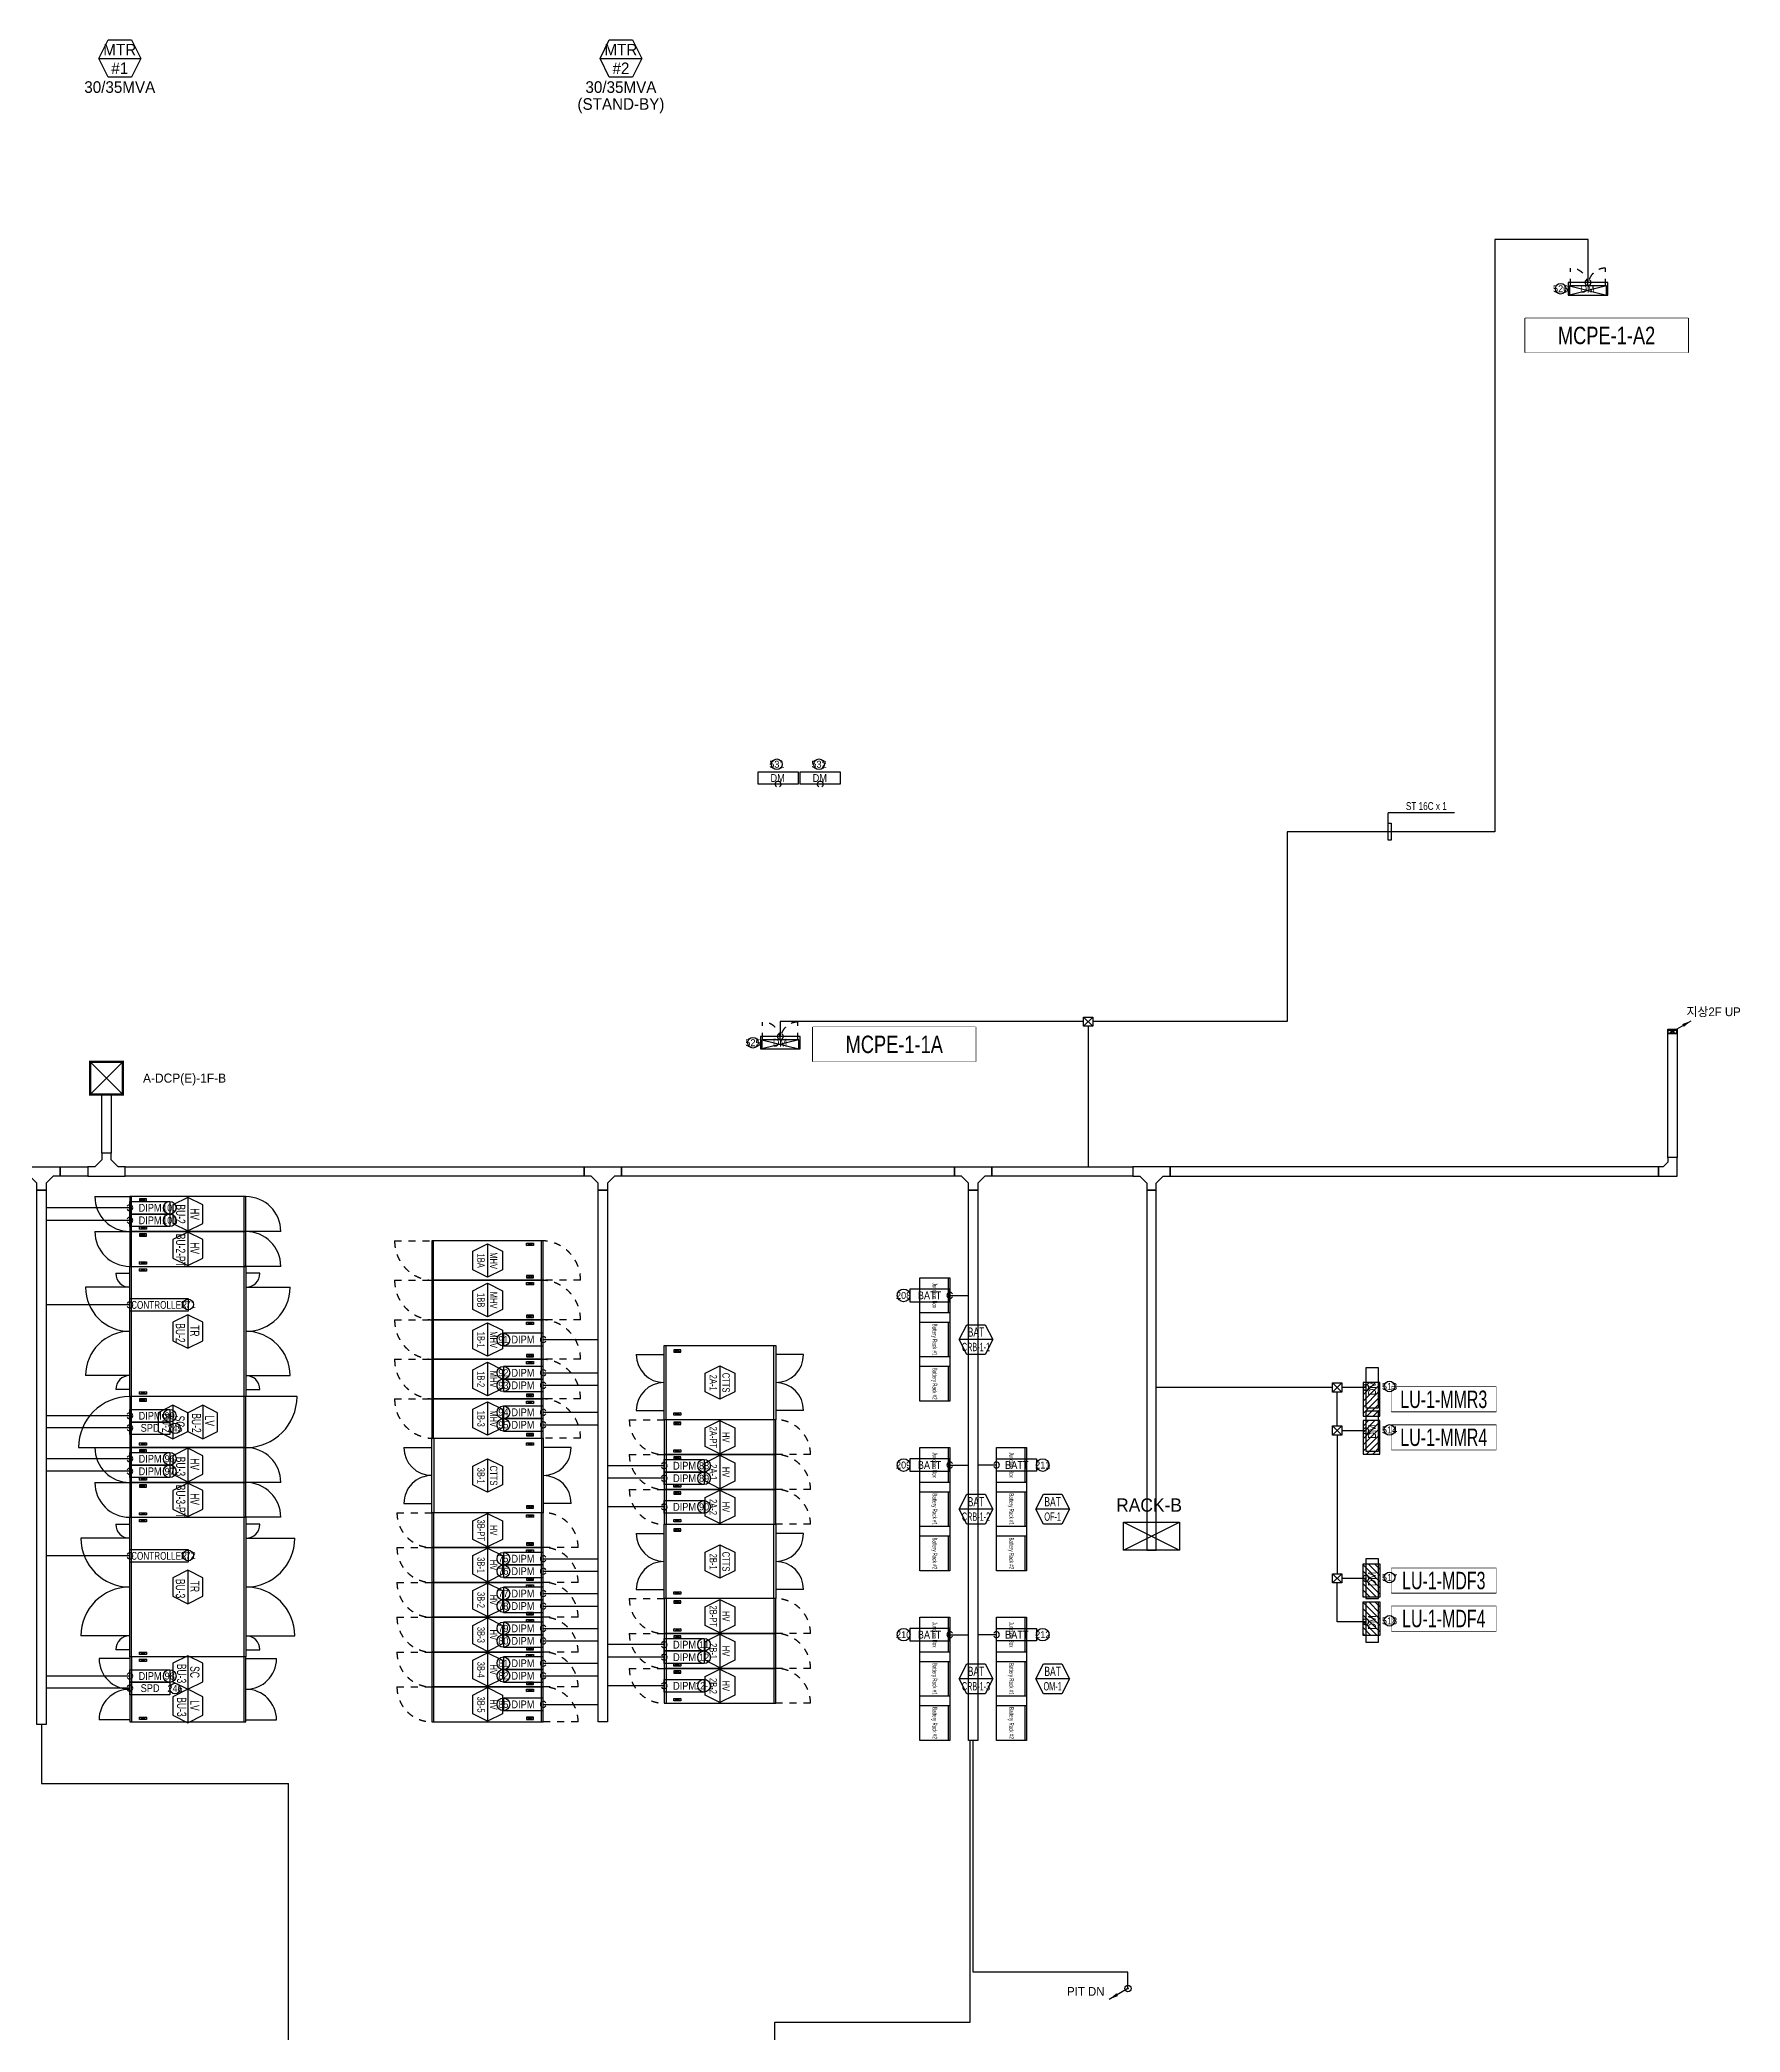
# Model space of a CAD drawing. Header units: millimetres. Extents: x 89450 to 753248, y -530175 to 1209785.
# Drawn here: x 313416 to 350004, y -324627 to -281760 of the extents above; entities that cross this region are included whole.
import ezdxf
from ezdxf.enums import TextEntityAlignment as Align

# ---------------------------------------------------------------- set-up
doc = ezdxf.new("R2010")
doc.units = ezdxf.units.MM
doc.header["$LTSCALE"] = 150
doc.linetypes.add('CONTINOUS', pattern=[0])
doc.linetypes.add('D1', pattern=[3, 1, -1, 1])
for name, color, linetype in [('------00 Switch Gear', 3, 'Continuous'), ('------00 Switch Gear_Number', 1, 'Continuous'), ('------01 Distribution Panel_UPS_Emgency', 232, 'Continuous'), ('------01 Motor Control Panel or Center', 4, 'Continuous'), ('-----29 Indicator', 1, 'Continuous'), ('-----99 EPMS CABLE DUCT', 4, 'Continuous'), ('-----99 EPMS CONDUIT', 4, 'Continuous'), ('-----99 EPMS DEVICE', 3, 'Continuous'), ('-----99 EPMS PNL', 6, 'Continuous'), ('-----99 EPMS SERVER', 3, 'Continuous')]:
    doc.layers.add(name, color=color, linetype=linetype)
doc.layers.add('NOPLOT', color=191, linetype='Continuous', plot=False)
doc.styles.add('ELEC', font='')
doc.styles.get('ELEC').set_extended_font_data('Dotum')

# ---------------------------------------------------------------- blocks, each defined once
blk = doc.blocks.new('A02')
h = blk.add_hatch()
h.set_pattern_fill('ANSI31', color=161, scale=25, style=0)
h.set_pattern_definition([(45, (-2000, -19200), (-56.1266, 56.1266), [])])
h.paths.add_polyline_path([(-300, 300), (-300, 0), (300, 0), (300, 300)])
at = {"color": 161}
blk.add_lwpolyline([(300, 0), (-300, 0), (-300, 300), (300, 300)], close=True, dxfattribs=at)
blk = doc.blocks.new('MCP_EQUIPMENT-2')
at = {"color": 161}
for p, q in [((200, 400), (0, -400)), ((200, -400), (0, 400))]:
    blk.add_line(p, q, dxfattribs=at)
at = {"color": 161, "linetype": 'D1'}
for p, q in [((200, 380), (580, 380)), ((200, -380), (580, -380))]:
    blk.add_line(p, q, dxfattribs=at)
at = {"color": 161}
blk.add_lwpolyline([(200, 400), (0, 400), (0, -400), (200, -400)], close=True, dxfattribs=at)
at = {"color": 161, "linetype": 'D1'}
for centre, start, end in [((200, 380), 270, 0), ((200, -380), 0, 90)]:
    blk.add_arc(centre, 380, start, end, dxfattribs=at)
blk = doc.blocks.new('A$C2e8f9a8b')
at = {"color": 0}
blk.add_line((30, 750), (30, 0), dxfattribs=at)
blk.add_lwpolyline([(650, 0), (0, 0), (0, 750), (650, 750)], close=True, dxfattribs=at)
blk = doc.blocks.new('1600X2400')
at = {"layer": '------00 Switch Gear', "color": 161, "linetype": 'Continuous'}
for p, q in [((-2360, 855), (-2360, 1600)), ((-42, 0), (-42, 1600)), ((-2360, 0), (-2360, 855))]:
    blk.add_line(p, q, dxfattribs=at)
at = {"layer": '------00 Switch Gear', "color": 161, "linetype": 'D1'}
for p, q in [((-2040, 1505), (-2190, 1455)), ((-2040, 1455), (-2190, 1505)), ((-2040, 95), (-2190, 145)), ((-2040, 145), (-2190, 95))]:
    blk.add_line(p, q, dxfattribs=at)
at = {"layer": '------00 Switch Gear', "color": 161}
blk.add_lwpolyline([(0, 1600), (0, 0), (-2400, 0), (-2400, 1600)], close=True, dxfattribs=at)
at = {"layer": '------00 Switch Gear', "color": 161, "linetype": 'D1'}
for points in [[(-2190, 1505), (-2190, 1455), (-2040, 1455), (-2040, 1505)], [(-2190, 95), (-2190, 145), (-2040, 145), (-2040, 95)]]:
    blk.add_lwpolyline(points, close=True, dxfattribs=at)
at = {"layer": 'NOPLOT', "color": 161, "linetype": 'ByBlock'}
for p, q in [((-3000, 1400), (-2400, 1400)), ((600, 1400), (0, 1400)), ((-3000, 200), (-2400, 200)), ((600, 200), (0, 200))]:
    blk.add_line(p, q, dxfattribs=at)
for centre, start, end in [((-2400, 1400), 180, 270), ((0, 1400), 270, 0), ((-2400, 200), 90, 180), ((0, 200), 0, 90)]:
    blk.add_arc(centre, 600, start, end, dxfattribs=at)
blk = doc.blocks.new('750X2400')
at = {"layer": '------00 Switch Gear', "color": 161}
for p, q in [((-2360, 750), (-2360, 0)), ((-42, 750), (-42, 0))]:
    blk.add_line(p, q, dxfattribs=at)
at = {"layer": '------00 Switch Gear', "color": 161, "linetype": 'D1'}
for p, q in [((-2040, 700), (-2190, 650)), ((-2040, 650), (-2190, 700)), ((-2040, 50), (-2190, 100)), ((-2040, 100), (-2190, 50))]:
    blk.add_line(p, q, dxfattribs=at)
at = {"layer": '------00 Switch Gear', "color": 161}
blk.add_lwpolyline([(-2400, 750), (-2400, 0), (0, 0), (0, 750)], close=True, dxfattribs=at)
at = {"layer": '------00 Switch Gear', "color": 161, "linetype": 'D1'}
for points in [[(-2190, 700), (-2190, 650), (-2040, 650), (-2040, 700)], [(-2190, 50), (-2190, 100), (-2040, 100), (-2040, 50)]]:
    blk.add_lwpolyline(points, close=True, dxfattribs=at)
at = {"layer": 'NOPLOT', "color": 161, "linetype": 'D1'}
for p, q in [((-3150, 750), (-2400, 750)), ((750, 0), (0, 0))]:
    blk.add_line(p, q, dxfattribs=at)
for centre, start, end in [((-2400, 750), 180, 270), ((0, 0), 0, 90)]:
    blk.add_arc(centre, 750, start, end, dxfattribs=at)
blk = doc.blocks.new('850X2400')
at = {"layer": '------00 Switch Gear', "color": 161}
for p, q in [((-2360, 850), (-2360, 0)), ((-40, 850), (-40, 0))]:
    blk.add_line(p, q, dxfattribs=at)
at = {"layer": '------00 Switch Gear', "color": 161, "linetype": 'D1'}
for p, q in [((-2040, 800), (-2190, 750)), ((-2040, 750), (-2190, 800)), ((-2040, 50), (-2190, 100)), ((-2040, 100), (-2190, 50))]:
    blk.add_line(p, q, dxfattribs=at)
at = {"layer": '------00 Switch Gear', "color": 161}
blk.add_lwpolyline([(-2400, 850), (-2400, 0), (0, 0), (0, 850)], close=True, dxfattribs=at)
at = {"layer": '------00 Switch Gear', "color": 161, "linetype": 'D1'}
for points in [[(-2190, 800), (-2190, 750), (-2040, 750), (-2040, 800)], [(-2190, 50), (-2190, 100), (-2040, 100), (-2040, 50)]]:
    blk.add_lwpolyline(points, close=True, dxfattribs=at)
at = {"layer": 'NOPLOT', "color": 161, "linetype": 'D1'}
for p, q in [((-3200, 850), (-2400, 850)), ((800, 0), (0, 0))]:
    blk.add_line(p, q, dxfattribs=at)
for centre, start, end in [((-2356, 843), 179.5156, 267.013), ((-44, 7), 359.5156, 87.013)]:
    blk.add_arc(centre, 844, start, end, dxfattribs=at)
blk = doc.blocks.new('750X2500')
at = {"layer": '------00 Switch Gear', "color": 161}
for p, q in [((-3250, 750), (-2458, 750)), ((-2460, 750), (-2460, 0)), ((-210, 700), (-360, 650)), ((-360, 700), (-210, 650)), ((-40, 750), (-40, 0)), ((-210, 50), (-360, 100)), ((-360, 50), (-210, 100)), ((750, 0), (-42, 0))]:
    blk.add_line(p, q, dxfattribs=at)
for points in [[(-2500, 750), (-2500, 0), (0, 0), (0, 750)], [(-360, 700), (-210, 700), (-210, 650), (-360, 650)], [(-360, 50), (-210, 50), (-210, 100), (-360, 100)]]:
    blk.add_lwpolyline(points, close=True, dxfattribs=at)
for centre, start, end in [((-2500, 750), 180, 270), ((0, 0), 0, 90)]:
    blk.add_arc(centre, 750, start, end, dxfattribs=at)
blk = doc.blocks.new('1400X2500')
at = {"layer": '------00 Switch Gear', "color": 161}
for p, q in [((-2500, 1360, 0), (-3160, 1360, 0)), ((-2458, 0, 0), (-2458, 1400, 0)), ((-360, 1350, 0), (-210, 1300, 0)), ((-360, 1300, 0), (-210, 1350, 0)), ((-40, 0), (-40, 1400)), ((0, 1360, 0), (660, 1360, 0)), ((-2500, 40, 0), (-3160, 40, 0)), ((-360, 100, 0), (-210, 50, 0)), ((-360, 50, 0), (-210, 100, 0)), ((0, 40, 0), (660, 40, 0))]:
    blk.add_line(p, q, dxfattribs=at)
for points in [[(0, 0), (0, 1400), (-2500, 1400), (-2500, 0)], [(-210, 1350), (-210, 1300), (-360, 1300), (-360, 1350)], [(-210, 100), (-210, 50), (-360, 50), (-360, 100)]]:
    blk.add_lwpolyline(points, close=True, dxfattribs=at)
for centre, start, end in [((-2500, 1360, 0), 180, 270), ((0, 1360, 0), 270, 0), ((-2500, 40, 0), 90, 180), ((0, 40, 0), 0, 90)]:
    blk.add_arc(centre, 660, start, end, dxfattribs=at)
blk = doc.blocks.new('1100X2500')
at = {"layer": '------00 Switch Gear', "color": 161}
for p, q in [((-2460, 1100), (-2460, 0)), ((-210, 1050), (-360, 1000)), ((-360, 1050), (-210, 1000)), ((1100, 1100), (-42, 1100)), ((-40, 1100), (-40, 0)), ((-3600, 0), (-2458, 0)), ((-210, 50), (-360, 100)), ((-360, 50), (-210, 100))]:
    blk.add_line(p, q, dxfattribs=at)
at = {"layer": '------00 Switch Gear', "color": 161, "elevation": 0}
for points in [[(-2500, 1100), (-2500, 0), (0, 0), (0, 1100)], [(-360, 1050), (-210, 1050), (-210, 1000), (-360, 1000)], [(-360, 50), (-210, 50), (-210, 100), (-360, 100)]]:
    blk.add_lwpolyline(points, close=True, dxfattribs=at)
at = {"layer": '------00 Switch Gear', "color": 161}
for centre, start, end in [((-2500, 0), 90, 180), ((0, 1100), 270, 0)]:
    blk.add_arc(centre, 1100, start, end, dxfattribs=at)
blk = doc.blocks.new('zw$32E')
for p, q in [((100, 0), (0, 0)), ((0, 0), (0, -400)), ((100, -75), (100, 0)), ((175, -150), (100, -75)), ((250, -150), (175, -150)), ((250, -250), (250, -150)), ((0, -400), (100, -400)), ((100, -325), (175, -250)), ((100, -400), (100, -325)), ((175, -250), (250, -250))]:
    blk.add_line(p, q)

msp = doc.modelspace()

# ---------------------------------------------------------------- linework, layer by layer
at = {"layer": '------00 Switch Gear', "color": 161}
for p, q in [((315390, -310950, 0), (315390, -308150, 0)), ((315710, -308250, 0), (315560, -308200, 0)), ((315710, -308200, 0), (315560, -308250, 0)), ((317810, -310950, 0), (317810, -308150, 0)), ((315350, -308600, 0), (314400, -308600, 0)), ((315050, -308300, 0), (315350, -308300, 0)), ((318150, -308300, 0), (317850, -308300, 0)), ((317850, -308600, 0), (318800, -308600, 0)), ((315350, -310500, 0), (314400, -310500, 0)), ((317850, -310500, 0), (318800, -310500, 0)), ((315350, -310800, 0), (315050, -310800, 0)), ((315710, -310900, 0), (315560, -310850, 0)), ((315710, -310850, 0), (315560, -310900, 0)), ((317850, -310800, 0), (318150, -310800, 0)), ((315050, -313700), (315350, -313700)), ((315390, -316550), (315390, -313550)), ((315710, -313650), (315560, -313600)), ((315710, -313600), (315560, -313650)), ((317810, -316550), (317810, -313550)), ((318150, -313700), (317850, -313700)), ((315350, -314000), (314300, -314000)), ((317850, -314000), (318900, -314000)), ((321850, -315450), (321850, -317950)), ((315350, -316100), (314300, -316100)), ((317850, -316100), (318900, -316100)), ((315350, -316400), (315050, -316400)), ((315710, -316500), (315560, -316450)), ((315710, -316450), (315560, -316500)), ((317850, -316400), (318150, -316400))]:
    msp.add_line(p, q, dxfattribs=at)
at = {"layer": '------00 Switch Gear', "color": 161, "elevation": 0}
for points in [[(315350, -310950), (315350, -308150), (317850, -308150), (317850, -310950)], [(315560, -308250), (315560, -308200), (315710, -308200), (315710, -308250)], [(315560, -310900), (315560, -310850), (315710, -310850), (315710, -310900)], [(315350, -316550), (315350, -313550), (317850, -313550), (317850, -316550)], [(315560, -313650), (315560, -313600), (315710, -313600), (315710, -313650)], [(315560, -316500), (315560, -316450), (315710, -316450), (315710, -316500)]]:
    msp.add_lwpolyline(points, close=True, dxfattribs=at)
at = {"layer": '------00 Switch Gear', "elevation": 0}
for points in [[(332350, -308400), (333000, -308400), (333000, -311050), (332350, -311050)], [(334000, -312050), (334650, -312050), (334650, -314700), (334000, -314700)], [(334000, -315700), (334650, -315700), (334650, -318350), (334000, -318350)]]:
    msp.add_lwpolyline(points, close=True, dxfattribs=at)
at = {"layer": '------00 Switch Gear'}
for points in [[(332350, -312050), (333000, -312050), (333000, -314700), (332350, -314700)], [(332350, -315700), (333000, -315700), (333000, -318350), (332350, -318350)]]:
    msp.add_lwpolyline(points, close=True, dxfattribs=at)
at = {"layer": '------00 Switch Gear', "color": 161}
for centre, radius, start, end in [((315350, -308600, 0), 950, 180, 270), ((315350, -308300, 0), 300, 180, 270), ((317850, -308300, 0), 300, 270, 0), ((317850, -308600, 0), 950, 270, 0), ((315350, -310500, 0), 950, 90, 180), ((317850, -310500, 0), 950, 0, 90), ((315350, -310800, 0), 300, 90, 180), ((317850, -310800, 0), 300, 0, 90), ((315350, -313700), 300, 180, 270), ((317850, -313700), 300, 270, 0), ((315350, -314000), 1050, 180, 270), ((317850, -314000), 1050, 270, 0), ((315350, -316100), 1050, 90, 180), ((317850, -316100), 1050, 0, 90), ((315350, -316400), 300, 90, 180), ((317850, -316400), 300, 0, 90)]:
    msp.add_arc(centre, radius, start, end, dxfattribs=at)
at = {"layer": '------00 Switch Gear_Number', "color": 1, "lineweight": -2, "elevation": 0}
for points in [[(314686, -282160), (315586, -282160), (315387, -282560), (314886, -282560), (314686, -282160), (314886, -281760), (315387, -281760), (315586, -282160)], [(325470, -282160), (326370, -282160), (326170, -282560), (325669, -282560), (325470, -282160), (325669, -281760), (326170, -281760), (326370, -282160)], [(323050, -307665), (323050, -308385), (322730, -308225), (322730, -307825), (323050, -307665), (323370, -307825), (323370, -308225), (323050, -308385)], [(323050, -308515), (323050, -309235), (322730, -309075), (322730, -308675), (323050, -308515), (323370, -308675), (323370, -309075), (323050, -309235)], [(323050, -309365), (323050, -310085), (322730, -309925), (322730, -309525), (323050, -309365), (323370, -309525), (323370, -309925), (323050, -310085)], [(323050, -310215), (323050, -310935), (322730, -310775), (322730, -310375), (323050, -310215), (323370, -310375), (323370, -310775), (323050, -310935)], [(328050, -310290), (328050, -311010), (327730, -310850), (327730, -310450), (328050, -310290), (328370, -310450), (328370, -310850), (328050, -311010)], [(323050, -311065), (323050, -311785), (322730, -311625), (322730, -311225), (323050, -311065), (323370, -311225), (323370, -311625), (323050, -311785)], [(328050, -311465), (328050, -312185), (327730, -312025), (327730, -311625), (328050, -311465), (328370, -311625), (328370, -312025), (328050, -312185)], [(323050, -312290), (323050, -313010), (322730, -312850), (322730, -312450), (323050, -312290), (323370, -312450), (323370, -312850), (323050, -313010)], [(328050, -312215), (328050, -312935), (327730, -312775), (327730, -312375), (328050, -312215), (328370, -312375), (328370, -312775), (328050, -312935)], [(328050, -312965), (328050, -313685), (327730, -313525), (327730, -313125), (328050, -312965), (328370, -313125), (328370, -313525), (328050, -313685)], [(323050, -313465), (323050, -314185), (322730, -314025), (322730, -313625), (323050, -313465), (323370, -313625), (323370, -314025), (323050, -314185)], [(323050, -314215), (323050, -314935), (322730, -314775), (322730, -314375), (323050, -314215), (323370, -314375), (323370, -314775), (323050, -314935)], [(328050, -314140), (328050, -314860), (327730, -314700), (327730, -314300), (328050, -314140), (328370, -314300), (328370, -314700), (328050, -314860)], [(323050, -314965), (323050, -315685), (322730, -315525), (322730, -315125), (323050, -314965), (323370, -315125), (323370, -315525), (323050, -315685)], [(328050, -315315), (328050, -316035), (327730, -315875), (327730, -315475), (328050, -315315), (328370, -315475), (328370, -315875), (328050, -316035)], [(323050, -315715), (323050, -316435), (322730, -316275), (322730, -315875), (323050, -315715), (323370, -315875), (323370, -316275), (323050, -316435)], [(328050, -316065), (328050, -316785), (327730, -316625), (327730, -316225), (328050, -316065), (328370, -316225), (328370, -316625), (328050, -316785)], [(323050, -316465), (323050, -317185), (322730, -317025), (322730, -316625), (323050, -316465), (323370, -316625), (323370, -317025), (323050, -317185)], [(323050, -317215), (323050, -317935), (322730, -317775), (322730, -317375), (323050, -317215), (323370, -317375), (323370, -317775), (323050, -317935)], [(328050, -316815), (328050, -317535), (327730, -317375), (327730, -316975), (328050, -316815), (328370, -316975), (328370, -317375), (328050, -317535)]]:
    msp.add_lwpolyline(points, dxfattribs=at)
at = {"layer": '------00 Switch Gear_Number', "color": 1, "elevation": 0}
for points in [[(316600, -306665), (316600, -307385), (316920, -307225), (316920, -306825), (316600, -306665), (316280, -306825), (316280, -307225), (316600, -307385)], [(316600, -307415), (316600, -308135), (316920, -307975), (316920, -307575), (316600, -307415), (316280, -307575), (316280, -307975), (316600, -308135)], [(316600, -309190), (316600, -309910), (316920, -309750), (316920, -309350), (316600, -309190), (316280, -309350), (316280, -309750), (316600, -309910)], [(316280, -311140), (316280, -311860), (316600, -311700), (316600, -311300), (316280, -311140), (315960, -311300), (315960, -311700), (316280, -311860)], [(316920, -311140), (316920, -311860), (317240, -311700), (317240, -311300), (316920, -311140), (316600, -311300), (316600, -311700), (316920, -311860)], [(316600, -312065), (316600, -312785), (316920, -312625), (316920, -312225), (316600, -312065), (316280, -312225), (316280, -312625), (316600, -312785)], [(316600, -312815), (316600, -313535), (316920, -313375), (316920, -312975), (316600, -312815), (316280, -312975), (316280, -313375), (316600, -313535)], [(316600, -314690), (316600, -315410), (316920, -315250), (316920, -314850), (316600, -314690), (316280, -314850), (316280, -315250), (316600, -315410)], [(316600, -316530), (316600, -317250), (316920, -317090), (316920, -316690), (316600, -316530), (316280, -316690), (316280, -317090), (316600, -317250)], [(316600, -317250), (316600, -317970), (316920, -317810), (316920, -317410), (316600, -317250), (316280, -317410), (316280, -317810), (316600, -317970)]]:
    msp.add_lwpolyline(points, dxfattribs=at)
at = {"layer": '------00 Switch Gear_Number', "elevation": 0}
for points in [[(333920, -309725), (333200, -309725), (333360, -309405), (333760, -309405), (333920, -309725), (333760, -310045), (333360, -310045), (333200, -309725)], [(335570, -313375), (334850, -313375), (335010, -313055), (335410, -313055), (335570, -313375), (335410, -313695), (335010, -313695), (334850, -313375)], [(335570, -317025), (334850, -317025), (335010, -316705), (335410, -316705), (335570, -317025), (335410, -317345), (335010, -317345), (334850, -317025)]]:
    msp.add_lwpolyline(points, dxfattribs=at)
at = {"layer": '------00 Switch Gear_Number'}
for points in [[(333920, -313375), (333200, -313375), (333360, -313055), (333760, -313055), (333920, -313375), (333760, -313695), (333360, -313695), (333200, -313375)], [(333920, -317025), (333200, -317025), (333360, -316705), (333760, -316705), (333920, -317025), (333760, -317345), (333360, -317345), (333200, -317025)]]:
    msp.add_lwpolyline(points, dxfattribs=at)
at = {"layer": '------01 Distribution Panel_UPS_Emgency', "color": 1, "elevation": 0}
for points in [[(342500, -311273), (344755, -311273), (344755, -310748), (342500, -310748)], [(342500, -312093), (344755, -312093), (344755, -311568), (342500, -311568)], [(342500, -315173), (344755, -315173), (344755, -314648), (342500, -314648)], [(342500, -315993), (344755, -315993), (344755, -315468), (342500, -315468)]]:
    msp.add_lwpolyline(points, close=True, dxfattribs=at)
at = {"layer": '------01 Motor Control Panel or Center', "linetype": 'CONTINOUS', "elevation": 0}
for points in [[(348882, -287750), (348882, -288490), (345378, -288490), (345378, -287750)], [(333553, -303003), (333553, -303743), (330050, -303743), (330050, -303003)]]:
    msp.add_lwpolyline(points, close=True, dxfattribs=at)
at = {"layer": '-----29 Indicator'}
for centre, radius in [((346141, -287115), 114), ((329275, -297347), 114), ((330183, -297347), 114), ((328761, -303338), 114), ((316210, -306890, 0), 136), ((316210, -307160, 0), 136), ((332003, -308775), 136), ((316607, -308971, 0), 114), ((323390, -309725), 136), ((323390, -310440), 136), ((323390, -310710), 136), ((323390, -311290), 136), ((316210, -311365, 0), 136), ((316324, -311635, 0), 114), ((323390, -311560), 136), ((316210, -312290, 0), 136), ((316210, -312560, 0), 136), ((327710, -312440), 136), ((332003, -312425), 136), ((334997, -312425), 136), ((327710, -312710), 136), ((327710, -313325), 136), ((316607, -314371, 0), 114), ((323390, -314440), 136), ((323390, -314710), 136), ((323390, -315190), 136), ((323390, -315460), 136), ((323390, -315940), 136), ((323390, -316210), 136), ((327710, -316290), 136), ((332003, -316075), 136), ((334997, -316075), 136), ((323390, -316690), 136), ((327710, -316560), 136), ((316210, -316965), 136), ((316324, -317235), 114), ((323390, -316960), 136), ((327710, -317175), 136), ((323390, -317575), 136)]:
    msp.add_circle(centre, radius, dxfattribs=at)
at = {"layer": '-----99 EPMS CABLE DUCT'}
for p, q in [((348455, -303060), (348635, -303140)), ((348455, -303140), (348635, -303060)), ((348545, -303100), (348951, -302866)), ((341230, -310755), (337437, -310755)), ((341329, -311582), (341330, -310855)), ((341330, -311782), (341330, -314763)), ((341329, -315797), (341330, -314963)), ((336831, -323687), (336425, -323922))]:
    msp.add_line(p, q, dxfattribs=at)
for points in [[(348445, -303050), (348645, -303050), (348645, -305811), (348445, -305811)], [(348445, -303050), (348645, -303050), (348645, -303150), (348445, -303150)], [(348455, -303060), (348635, -303060), (348635, -303140), (348455, -303140)]]:
    msp.add_lwpolyline(points, close=True, dxfattribs=at)
msp.add_lwpolyline([(348951, -302866, 0, 70, 0), (348775, -302967, 40, 40, 0)], format="xyseb", dxfattribs=at)
at = {"layer": '-----99 EPMS CABLE DUCT', "elevation": 0}
for points in [[(314750, -304450), (314950, -304450), (314950, -305711), (314750, -305711)], [(313850, -306011), (314450, -306011), (314450, -306211), (313850, -306211)], [(315250, -306011), (325130, -306011), (325130, -306211), (315250, -306211)], [(325930, -306011), (333100, -306011), (333100, -306211), (325930, -306211)], [(333900, -306011), (336937, -306011), (336937, -306211), (333900, -306211)], [(348245, -306011), (337737, -306011), (337737, -306211), (348245, -306211)], [(313350, -306511), (313550, -306511), (313550, -318011), (313350, -318011)], [(325630, -317950), (325430, -317950), (325430, -306511), (325630, -306511)], [(333600, -318350), (333400, -318350), (333400, -306511), (333600, -306511)], [(337237, -314256), (337437, -314256), (337437, -306511), (337237, -306511)]]:
    msp.add_lwpolyline(points, close=True, dxfattribs=at)
for points in [[(348245, -306011), (348245, -306211), (348645, -306211), (348645, -305811), (348445, -305811), (348445, -305911), (348345, -306011), (348245, -306011)], [(328873, -344107), (324711, -344107), (324711, -330867), (329230, -330867), (329230, -324410), (333436, -324410), (333436, -318350)]]:
    msp.add_lwpolyline(points, dxfattribs=at)
msp.add_lwpolyline([(336425, -323922, 0, 70, 0), (336601, -323820, 40, 40, 0)], format="xyseb", dxfattribs=at)
at = {"layer": '-----99 EPMS CABLE DUCT'}
for centre in [(348545, -303100), (336831, -323687)]:
    msp.add_circle(centre, 10, dxfattribs=at)
at = {"layer": '-----99 EPMS CONDUIT'}
for p, q in [((342432, -298979), (342432, -298389)), ((343860, -298389), (342432, -298389)), ((336076, -302785), (335876, -302985)), ((335876, -302785), (336076, -302985)), ((335976, -302985), (335976, -306011)), ((315350, -306890, 0), (313550, -306890, 0)), ((315350, -307160, 0), (313550, -307160, 0)), ((315350, -308979, 0), (313550, -308979, 0)), ((333000, -308775), (333400, -308775)), ((324250, -309725), (325430, -309725)), ((324250, -310440), (325430, -310440)), ((324250, -310710), (325430, -310710)), ((341430, -310655), (341230, -310855)), ((341230, -310655), (341430, -310855)), ((315350, -311365, 0), (313550, -311365, 0)), ((315350, -311626, 0), (313550, -311626, 0)), ((324250, -311290), (325430, -311290)), ((324250, -311560), (325430, -311560)), ((341430, -311582), (341230, -311782)), ((341230, -311582), (341430, -311782)), ((315350, -312290, 0), (313550, -312290, 0)), ((326850, -312440), (325630, -312440)), ((333000, -312425), (333400, -312425)), ((334000, -312425), (333600, -312425)), ((315350, -312560, 0), (313550, -312560, 0)), ((326850, -312710), (325630, -312710)), ((326850, -313325), (325630, -313325)), ((315350, -314379), (313550, -314379, 0)), ((324250, -314440), (325430, -314440)), ((324250, -314710), (325430, -314710)), ((341430, -314763), (341230, -314963)), ((341230, -314763), (341430, -314963)), ((324250, -315190), (325430, -315190)), ((324250, -315460), (325430, -315460)), ((324250, -315940), (325430, -315940)), ((324250, -316210), (325430, -316210)), ((326850, -316290), (325630, -316290)), ((333000, -316075), (333400, -316075)), ((334000, -316075), (333600, -316075)), ((324250, -316690), (325430, -316690)), ((326850, -316560), (325630, -316560)), ((315350, -316965), (313550, -316965)), ((324250, -316960), (325430, -316960)), ((326850, -317175), (325630, -317175)), ((315350, -317226), (313550, -317226)), ((324250, -317575), (325430, -317575)), ((313450, -318011), (313450, -319279)), ((313450, -319279), (318765, -319279)), ((318765, -331148), (318765, -319279))]:
    msp.add_line(p, q, dxfattribs=at)
at = {"layer": '-----99 EPMS CONDUIT', "elevation": 0}
for points in [[(342432, -298979), (342432, -298616), (342492, -298616), (342492, -298979)], [(335876, -302785), (336076, -302785), (336076, -302985), (335876, -302985)], [(341230, -310655), (341430, -310655), (341430, -310855), (341230, -310855)], [(341230, -311582), (341430, -311582), (341430, -311782), (341230, -311782)], [(341230, -314763), (341430, -314763), (341430, -314963), (341230, -314963)]]:
    msp.add_lwpolyline(points, close=True, dxfattribs=at)
msp.add_lwpolyline([(336831, -323687), (336831, -323337), (333500, -323337), (333500, -318350)], dxfattribs=at)
at = {"layer": '-----99 EPMS CONDUIT'}
for points in [[(341949, -310755, 0), (341430, -310755, 0)], [(341949, -311690, 0), (341430, -311689, 0)], [(341949, -314864, 0), (341430, -314863, 0)], [(341949, -315798, 0), (341329, -315797, 0)]]:
    msp.add_polyline3d(points, dxfattribs=at)
msp.add_circle((336831, -323687), 69.6, dxfattribs=at)
for centre, start, end in [((346730, -286980), 120, 60), ((329302, -297778), 300, 240), ((330210, -297778), 300, 240), ((329350, -303203), 120, 60), ((315350, -306890, 0), 210, 150), ((315350, -307160, 0), 210, 150), ((315350, -308979, 0), 210, 150), ((333000, -308775), 30, 330), ((324250, -309725), 30, 330), ((324250, -310440), 30, 330), ((324250, -310710), 30, 330), ((341949, -310755), 210, 150), ((315350, -311365, 0), 210, 150), ((315350, -311626, 0), 210, 150), ((324250, -311290), 30, 330), ((324250, -311560), 30, 330), ((341949, -311690), 210, 150), ((315350, -312290, 0), 210, 150), ((315350, -312560, 0), 210, 150), ((326850, -312440), 210, 150), ((333000, -312425), 30, 330), ((334000, -312425), 210, 150), ((326850, -312710), 210, 150), ((326850, -313325), 210, 150), ((315350, -314379), 210, 150), ((324250, -314440), 30, 330), ((324250, -314710), 30, 330), ((341949, -314864), 210, 150), ((324250, -315190), 30, 330), ((324250, -315460), 30, 330), ((324250, -315940), 30, 330), ((341949, -315798), 210, 150), ((324250, -316210), 30, 330), ((326850, -316290), 210, 150), ((333000, -316075), 30, 330), ((334000, -316075), 210, 150), ((324250, -316690), 30, 330), ((326850, -316560), 210, 150), ((315350, -316965), 210, 150), ((315350, -317226), 210, 150), ((324250, -316960), 30, 330), ((326850, -317175), 210, 150), ((324250, -317575), 30, 330)]:
    msp.add_arc(centre, 63.8, start, end, dxfattribs=at)
at = {"layer": '-----99 EPMS DEVICE', "color": 2, "elevation": 0}
for points in [[(347160, -286980), (346300, -286980), (346300, -287250), (347160, -287250)], [(329780, -303203), (328920, -303203), (328920, -303473), (329780, -303473)], [(341949, -310332), (341949, -311192), (342219, -311192), (342219, -310332)], [(341949, -311266), (341949, -312126), (342219, -312126), (342219, -311266)], [(341949, -314440), (341949, -315300), (342219, -315300), (342219, -314440)], [(341949, -315374), (341949, -316234), (342219, -316234), (342219, -315374)]]:
    msp.add_lwpolyline(points, close=True, dxfattribs=at)
at = {"layer": '-----99 EPMS DEVICE', "color": 2}
for points in [[(329732, -297778), (328872, -297778), (328872, -297508), (329732, -297508)], [(330640, -297778), (329780, -297778), (329780, -297508), (330640, -297508)]]:
    msp.add_lwpolyline(points, close=True, dxfattribs=at)
at = {"layer": '-----99 EPMS DEVICE', "elevation": 0}
for points in [[(315350, -306755), (316210, -306755), (316210, -307025), (315350, -307025)], [(315350, -307025), (316210, -307025), (316210, -307295), (315350, -307295)], [(333000, -308640), (332140, -308640), (332140, -308910), (333000, -308910)], [(315350, -308844), (316610, -308844), (316610, -309114), (315350, -309114)], [(324250, -309590), (323390, -309590), (323390, -309860), (324250, -309860)], [(324250, -310305), (323390, -310305), (323390, -310575), (324250, -310575)], [(324250, -310575), (323390, -310575), (323390, -310845), (324250, -310845)], [(324250, -311155), (323390, -311155), (323390, -311425), (324250, -311425)], [(315350, -311230), (316210, -311230), (316210, -311500), (315350, -311500)], [(315350, -311500), (316210, -311500), (316210, -311770), (315350, -311770)], [(324250, -311425), (323390, -311425), (323390, -311695), (324250, -311695)], [(315350, -312155), (316210, -312155), (316210, -312425), (315350, -312425)], [(315350, -312425), (316210, -312425), (316210, -312695), (315350, -312695)], [(326850, -312305), (327710, -312305), (327710, -312575), (326850, -312575)], [(333000, -312290), (332140, -312290), (332140, -312560), (333000, -312560)], [(334000, -312290), (334860, -312290), (334860, -312560), (334000, -312560)], [(326850, -312575), (327710, -312575), (327710, -312845), (326850, -312845)], [(326850, -313190), (327710, -313190), (327710, -313460), (326850, -313460)], [(315350, -314244), (316610, -314244), (316610, -314514), (315350, -314514)], [(324250, -314305), (323390, -314305), (323390, -314575), (324250, -314575)], [(324250, -314575), (323390, -314575), (323390, -314845), (324250, -314845)], [(324250, -315055), (323390, -315055), (323390, -315325), (324250, -315325)], [(324250, -315325), (323390, -315325), (323390, -315595), (324250, -315595)], [(324250, -315805), (323390, -315805), (323390, -316075), (324250, -316075)], [(324250, -316075), (323390, -316075), (323390, -316345), (324250, -316345)], [(326850, -316155), (327710, -316155), (327710, -316425), (326850, -316425)], [(333000, -315940), (332140, -315940), (332140, -316210), (333000, -316210)], [(334000, -315940), (334860, -315940), (334860, -316210), (334000, -316210)], [(324250, -316555), (323390, -316555), (323390, -316825), (324250, -316825)], [(326850, -316425), (327710, -316425), (327710, -316695), (326850, -316695)], [(315350, -316830), (316210, -316830), (316210, -317100), (315350, -317100)], [(315350, -317100), (316210, -317100), (316210, -317370), (315350, -317370)], [(324250, -316825), (323390, -316825), (323390, -317095), (324250, -317095)], [(326850, -317040), (327710, -317040), (327710, -317310), (326850, -317310)], [(324250, -317440), (323390, -317440), (323390, -317710), (324250, -317710)]]:
    msp.add_lwpolyline(points, close=True, dxfattribs=at)
at = {"layer": '-----99 EPMS PNL'}
for p, q in [((314500, -303750), (315200, -304450)), ((314500, -304450), (315200, -303750))]:
    msp.add_line(p, q, dxfattribs=at)
at = {"layer": '-----99 EPMS PNL', "elevation": 0}
for points, const_width in [([(314500, -303750), (315200, -303750), (315200, -304450), (314500, -304450)], 50), ([(315445, -304281), (315445, -303920), (317615, -303920), (317615, -304281)], 1)]:
    msp.add_lwpolyline(points, close=True, dxfattribs=dict(at, const_width=const_width))
at = {"layer": '-----99 EPMS SERVER'}
for p, q in [((336737, -313656), (337937, -314256)), ((336737, -314256), (337937, -313656))]:
    msp.add_line(p, q, dxfattribs=at)
at = {"layer": '-----99 EPMS SERVER', "elevation": 0}
msp.add_lwpolyline([(337937, -313656), (337937, -314256), (336737, -314256), (336737, -313656)], close=True, dxfattribs=at)

# ---------------------------------------------------------------- block references
at = {"layer": '------00 Switch Gear', "color": 161, "rotation": 180}
for name, p in [('750X2500', (315350, -306650, 0)), ('750X2500', (315350, -307400, 0)), ('850X2400', (321850, -307600)), ('850X2400', (321850, -308450)), ('850X2400', (321850, -309300)), ('850X2400', (321850, -310150)), ('1100X2500', (315350, -310950, 0)), ('850X2400', (321850, -311000)), ('750X2500', (315350, -312050, 0)), ('1600X2400', (321850, -311850)), ('750X2500', (315350, -312800, 0)), ('750X2400', (321850, -313450)), ('750X2400', (321850, -314200)), ('750X2400', (321850, -314950)), ('750X2400', (321850, -315700)), ('1400X2500', (315350, -316550)), ('750X2400', (321850, -316450)), ('750X2400', (321850, -317200))]:
    msp.add_blockref(name, p, dxfattribs=at)
at = {"layer": '------00 Switch Gear', "rotation": 180}
for p in [(333000, -308400), (333000, -309350), (333000, -310300), (333000, -312050), (334650, -312050), (333000, -313000), (334650, -313000), (333000, -313950), (334650, -313950), (333000, -315700), (334650, -315700), (333000, -316650), (334650, -316650), (333000, -317600), (334650, -317600)]:
    msp.add_blockref('A$C2e8f9a8b', p, dxfattribs=at)
at = {"layer": '------00 Switch Gear', "color": 161}
for name, p in [('1600X2400', (329250, -311450)), ('750X2400', (329250, -312200)), ('750X2400', (329250, -312950)), ('750X2400', (329250, -313700)), ('1600X2400', (329250, -315300)), ('750X2400', (329250, -316050)), ('750X2400', (329250, -316800)), ('750X2400', (329250, -317550))]:
    msp.add_blockref(name, p, dxfattribs=at)
at = {"layer": '------01 Distribution Panel_UPS_Emgency', "yscale": 1.2, "zscale": 1.2}
for p, xscale, rotation in [((342250, -311010), -1.2, 90), ((342250, -311830), -1.2, 90), ((341890, -314910), 1.2, 270), ((341890, -315730), 1.2, 270)]:
    msp.add_blockref('A02', p, dxfattribs=dict(at, xscale=xscale, rotation=rotation))
at = {"layer": '------01 Motor Control Panel or Center', "rotation": 89.99999999999999}
for p in [(346730, -287250), (346730, -287250), (329350, -303473), (329350, -303473)]:
    msp.add_blockref('MCP_EQUIPMENT-2', p, dxfattribs=at)
at = {"layer": '-----99 EPMS CABLE DUCT', "yscale": 2, "zscale": 2}
for p, xscale, rotation in [((313050, -306011), -2, 89.99999999999977), ((314450, -306211), 2, 89.99999999999247), ((325130, -306011), -2, 89.99999999999977), ((333100, -306011), -2, 89.99999999999977), ((337737, -306011), 2, 269.9999999999999)]:
    msp.add_blockref('zw$32E', p, dxfattribs=dict(at, xscale=xscale, rotation=rotation))

# ---------------------------------------------------------------- texts
at = {"layer": '------00 Switch Gear', "style": 'ELEC', "width": 0.6}
for s, p in [('Junction Box', (332675, -308775)), ('Battery Rack #1', (332675, -309725)), ('Battery Rack #2', (332675, -310675)), ('Junction Box', (332675, -312425)), ('Junction Box', (334325, -312425)), ('Battery Rack #1', (332675, -313375)), ('Battery Rack #1', (334325, -313375)), ('Battery Rack #2', (332675, -314325)), ('Battery Rack #2', (334325, -314325)), ('Junction Box', (332675, -316075)), ('Junction Box', (334325, -316075)), ('Battery Rack #1', (332675, -317025)), ('Battery Rack #1', (334325, -317025)), ('Battery Rack #2', (332675, -317975)), ('Battery Rack #2', (334325, -317975))]:
    msp.add_text(s, height=100, rotation=270, dxfattribs=at).set_placement(p, align=Align.MIDDLE_CENTER)
at = {"layer": '------00 Switch Gear_Number', "color": 2, "lineweight": -2, "style": 'ELEC'}
for s, p in [('MTR', (315136, -281971)), ('MTR', (325920, -281971)), ('#1', (315136, -282371)), ('#2', (325920, -282371)), ('30/35MVA', (315136, -282771)), ('30/35MVA', (325920, -282771)), ('(STAND-BY)', (325920, -283171))]:
    msp.add_text(s, height=250, dxfattribs=at).set_placement(p, align=Align.MIDDLE)
at = {"layer": '------00 Switch Gear_Number', "color": 0, "style": 'ELEC', "width": 0.7}
for s, p in [('BU-2', (316448, -307025, 0)), ('HV', (316751, -307025, 0)), ('BU-2-PT', (316448, -307805, 0)), ('HV', (316751, -307758, 0)), ('BU-2', (316442, -309583, 0)), ('TR', (316751, -309538, 0)), ('BU-2', (316147, -311521, 0)), ('SC', (316431, -311489, 0)), ('BU-2', (316787, -311521, 0)), ('LV', (317071, -311474, 0)), ('BU-3', (316448, -312455, 0)), ('HV', (316751, -312408, 0)), ('BU-3-PT', (316448, -313205, 0)), ('HV', (316751, -313158, 0)), ('BU-3', (316442, -315083)), ('TR', (316751, -315038)), ('BU-3', (316467, -316911)), ('SC', (316751, -316879)), ('BU-3', (316467, -317631)), ('LV', (316751, -317599))]:
    msp.add_text(s, height=200, rotation=270, dxfattribs=at).set_placement(p, align=Align.MIDDLE_CENTER)
at = {"layer": '------00 Switch Gear_Number', "color": 7, "lineweight": -2, "style": 'ELEC', "width": 0.7}
for s, p in [('1BA', (322910, -308029)), ('MHV', (323182, -308027)), ('1BB', (322910, -308879)), ('MHV', (323182, -308877)), ('1B-1', (322910, -309729)), ('MHV', (323182, -309727)), ('1B-2', (322910, -310579)), ('MHV', (323182, -310577)), ('2A-1', (327910, -310654)), ('CTTS', (328182, -310652)), ('1B-3', (322910, -311429)), ('MHV', (323182, -311427)), ('2A-PT', (327910, -311829)), ('HV', (328182, -311827)), ('3B-1', (322910, -312654)), ('CTTS', (323182, -312652)), ('2A-1', (327910, -312579)), ('HV', (328182, -312577)), ('2A-2', (327910, -313329)), ('HV', (328182, -313327)), ('3B-PT', (322910, -313829)), ('HV', (323182, -313827)), ('3B-1', (322910, -314579)), ('HV', (323182, -314577)), ('2B-1', (327910, -314504)), ('CTTS', (328182, -314502)), ('3B-2', (322910, -315329)), ('HV', (323182, -315327)), ('2B-PT', (327910, -315679)), ('3B-3', (322910, -316079)), ('HV', (328182, -315677)), ('HV', (323182, -316077)), ('2B-1', (327910, -316429)), ('HV', (328182, -316427)), ('3B-4', (322910, -316829)), ('HV', (323182, -316827)), ('2B-2', (327910, -317179)), ('HV', (328182, -317177)), ('3B-5', (322910, -317579)), ('HV', (323182, -317577))]:
    msp.add_text(s, height=160, rotation=270, dxfattribs=at).set_placement(p, align=Align.MIDDLE)
at = {"layer": '------00 Switch Gear_Number', "color": 0, "style": 'ELEC'}
for s, height, width, p in [('BAT', 200, 0.7, (333560, -309565)), ('CRB-1-1', 180, 0.6, (333560, -309885)), ('BAT', 200, 0.7, (333560, -313215)), ('BAT', 200, 0.7, (335210, -313215)), ('CRB-1-2', 180, 0.6, (333560, -313535)), ('OF-1', 180, 0.6, (335210, -313535)), ('BAT', 200, 0.7, (333560, -316865)), ('BAT', 200, 0.7, (335210, -316865)), ('CRB-1-3', 180, 0.6, (333560, -317185)), ('OM-1', 180, 0.6, (335210, -317185))]:
    msp.add_text(s, height=height, dxfattribs=dict(at, width=width)).set_placement(p, align=Align.MIDDLE_CENTER)
at = {"layer": '-----29 Indicator', "style": 'ELEC'}
for s, p in [('526', (346141, -287115)), ('531', (329275, -297347)), ('532', (330183, -297347)), ('525', (328761, -303338)), ('171', (316607, -308971, 0)), ('91', (323390, -309725)), ('92', (323390, -310440)), ('93', (323390, -310710)), ('94', (323390, -311290)), ('245', (316324, -311635, 0)), ('95', (323390, -311560)), ('172', (316607, -314371, 0)), ('75', (323390, -314440)), ('76', (323390, -314710)), ('77', (323390, -315190)), ('78', (323390, -315460)), ('79', (323390, -315940)), ('80', (323390, -316210)), ('81', (323390, -316690)), ('246', (316324, -317235)), ('82', (323390, -316960)), ('85', (323390, -317575))]:
    msp.add_text(s, height=150, dxfattribs=at).set_placement(p, align=Align.MIDDLE_CENTER)
for s, p in [('100', (316210, -306890, 0)), ('101', (316210, -307160, 0)), ('208', (332003, -308775)), ('99', (316210, -311365, 0)), ('96', (316210, -312290, 0)), ('97', (316210, -312560, 0)), ('88', (327710, -312440)), ('209', (332003, -312425)), ('211', (334997, -312425)), ('89', (327710, -312710)), ('90', (327710, -313325)), ('11', (327710, -316290)), ('210', (332003, -316075)), ('212', (334997, -316075)), ('12', (327710, -316560)), ('98', (316210, -316965)), ('12-1', (327710, -317175))]:
    msp.add_text(s, height=150, rotation=360, dxfattribs=at).set_placement(p, align=Align.MIDDLE_CENTER)
at = {"layer": '-----99 EPMS CABLE DUCT', "style": 'ELEC'}
msp.add_text('지상2F UP', height=187.7, dxfattribs=at).set_placement((348850, -302766))
msp.add_text('PIT DN', height=187.7, rotation=360, dxfattribs=at).set_placement((335521, -323844))
at = {"layer": '-----99 EPMS CONDUIT', "style": 'ELEC', "width": 0.8}
msp.add_text('ST 16C x 1', height=168, dxfattribs=at).set_placement((343251, -298246), align=Align.MIDDLE_CENTER)
at = {"layer": '-----99 EPMS DEVICE', "color": 2, "style": 'ELEC', "width": 0.9}
for p in [(346721, -287115), (329292, -297643), (330200, -297643), (329341, -303338)]:
    msp.add_text('DM', height=168, dxfattribs=at).set_placement(p, align=Align.MIDDLE)
at = {"layer": '-----99 EPMS DEVICE', "style": 'ELEC', "width": 0.9}
for s, p in [('DIPM', (315789, -306890, 0)), ('DIPM', (315789, -307159, 0)), ('BATT', (332561, -308775)), ('DIPM', (315789, -311365, 0)), ('DIPM', (315789, -312290, 0)), ('DIPM', (315789, -312559, 0)), ('DIPM', (327289, -312440)), ('BATT', (332561, -312425)), ('BATT', (334439, -312425)), ('DIPM', (327289, -312709)), ('DIPM', (327289, -313325)), ('DIPM', (327289, -316290)), ('BATT', (332561, -316075)), ('BATT', (334439, -316075)), ('DIPM', (327289, -316559)), ('DIPM', (315789, -316965)), ('DIPM', (327289, -317175))]:
    msp.add_text(s, height=168, rotation=360, dxfattribs=at).set_placement(p, align=Align.MIDDLE)
at = {"layer": '-----99 EPMS DEVICE', "style": 'ELEC', "width": 0.8}
for p in [(315980, -308979, 0), (315980, -314379)]:
    msp.add_text('CONTROLLER', height=168, dxfattribs=at).set_placement(p, align=Align.MIDDLE_CENTER)
at = {"layer": '-----99 EPMS DEVICE', "style": 'ELEC', "width": 0.9}
for s, p in [('DIPM', (323811, -309725)), ('DIPM', (323811, -310440)), ('DIPM', (323811, -310709)), ('DIPM', (323811, -311290)), ('SPD', (315789, -311625, 0)), ('DIPM', (323811, -311559)), ('DIPM', (323811, -314440)), ('DIPM', (323811, -314709)), ('DIPM', (323811, -315190)), ('DIPM', (323811, -315459)), ('DIPM', (323811, -315940)), ('DIPM', (323811, -316209)), ('DIPM', (323811, -316690)), ('SPD', (315789, -317225)), ('DIPM', (323811, -316959)), ('DIPM', (323811, -317575))]:
    msp.add_text(s, height=168, dxfattribs=at).set_placement(p, align=Align.MIDDLE)
at = {"layer": '-----99 EPMS DEVICE', "color": 2, "style": 'ELEC', "width": 0.9}
for p in [(342083, -310771), (342083, -311705), (342083, -314879), (342083, -315814)]:
    msp.add_text('DM', height=168, rotation=90, dxfattribs=at).set_placement(p, align=Align.MIDDLE)
at = {"layer": '-----99 EPMS PNL', "style": 'ELEC'}
msp.add_text('A-DCP(E)-1F-B', height=196.83, dxfattribs=at).set_placement((316530, -304100), align=Align.MIDDLE_CENTER)
at = {"layer": '-----99 EPMS SERVER', "linetype": 'Continuous', "style": 'ELEC'}
msp.add_text('RACK-B', height=286.6, dxfattribs=at).set_placement((336576, -313429))

# ---------------------------------------------------------------- next in the draw order: wipeouts: each hides what was drawn before it
at = {"color": 1}
for points, layer in [([(342500, -311273), (344755, -311273), (344755, -310748), (342500, -310748)], '------01 Distribution Panel_UPS_Emgency'), ([(342500, -312093), (344755, -312093), (344755, -311568), (342500, -311568)], '------01 Distribution Panel_UPS_Emgency'), ([(342500, -315173), (344755, -315173), (344755, -314648), (342500, -314648)], '------01 Distribution Panel_UPS_Emgency'), ([(342500, -315993), (344755, -315993), (344755, -315468), (342500, -315468)], '------01 Distribution Panel_UPS_Emgency'), ([(345378, -287750), (348882, -287750), (348882, -288490), (345378, -288490)], '------01 Motor Control Panel or Center'), ([(330050, -303003), (333553, -303003), (333553, -303743), (330050, -303743)], '------01 Motor Control Panel or Center')]:
    msp.add_wipeout(points, dxfattribs=at).dxf.layer = layer

# ---------------------------------------------------------------- next in the draw order: linework, layer by layer
at = {"layer": '------01 Motor Control Panel or Center', "linetype": 'CONTINOUS', "elevation": 0}
for points in [[(348882, -287750), (348882, -288490), (345378, -288490), (345378, -287750)], [(333553, -303003), (333553, -303743), (330050, -303743), (330050, -303003)]]:
    msp.add_lwpolyline(points, close=True, dxfattribs=at)
at = {"layer": '-----29 Indicator'}
for centre in [(342459, -310735), (342459, -311670), (342459, -314844), (342459, -315778)]:
    msp.add_circle(centre, 114, dxfattribs=at)

# ---------------------------------------------------------------- next in the draw order: texts
at = {"layer": '------01 Distribution Panel_UPS_Emgency', "style": 'ELEC', "width": 0.7}
for s, p in [('LU-1-MMR3', (343627, -311010)), ('LU-1-MMR4', (343627, -311830)), ('LU-1-MDF3', (343627, -314910)), ('LU-1-MDF4', (343627, -315730))]:
    msp.add_text(s, height=375, dxfattribs=at).set_placement(p, align=Align.MIDDLE)
at = {"layer": '------01 Motor Control Panel or Center', "linetype": 'CONTINOUS', "style": 'ELEC', "width": 0.8}
for s, p in [('MCPE-1-A2', (347130, -288120)), ('MCPE-1-1A', (331802, -303373))]:
    msp.add_text(s, height=375, dxfattribs=at).set_placement(p, align=Align.MIDDLE)
at = {"layer": '-----29 Indicator', "style": 'ELEC'}
for s, p in [('513', (342459, -310735)), ('514', (342459, -311670)), ('517', (342459, -314844)), ('518', (342459, -315778))]:
    msp.add_text(s, height=150, rotation=360, dxfattribs=at).set_placement(p, align=Align.MIDDLE_CENTER)

# ---------------------------------------------------------------- next in the draw order: wipeouts: each hides what was drawn before it
at = {"color": 1}
for points in [[(345378, -287750), (348882, -287750), (348882, -288490), (345378, -288490)], [(330050, -303003), (333553, -303003), (333553, -303743), (330050, -303743)]]:
    msp.add_wipeout(points, dxfattribs=at).dxf.layer = '------01 Motor Control Panel or Center'

# ---------------------------------------------------------------- next in the draw order: linework, layer by layer
at = {"layer": '-----99 EPMS CONDUIT', "elevation": 0}
for points in [[(346736, -286980), (346736, -286057), (344724, -286057), (344724, -298798), (340260, -298798), (340260, -302885), (336076, -302885)], [(335876, -302885), (329350, -302885), (329350, -303203)]]:
    msp.add_lwpolyline(points, dxfattribs=at)

# ---------------------------------------------------------------- next in the draw order: texts
at = {"layer": '------01 Motor Control Panel or Center', "linetype": 'CONTINOUS', "style": 'ELEC', "width": 0.8}
for s, p in [('MCPE-1-A2', (347130, -288120)), ('MCPE-1-1A', (331802, -303373))]:
    msp.add_text(s, height=375, dxfattribs=at).set_placement(p, align=Align.MIDDLE)

doc.saveas('drawing.dxf')
